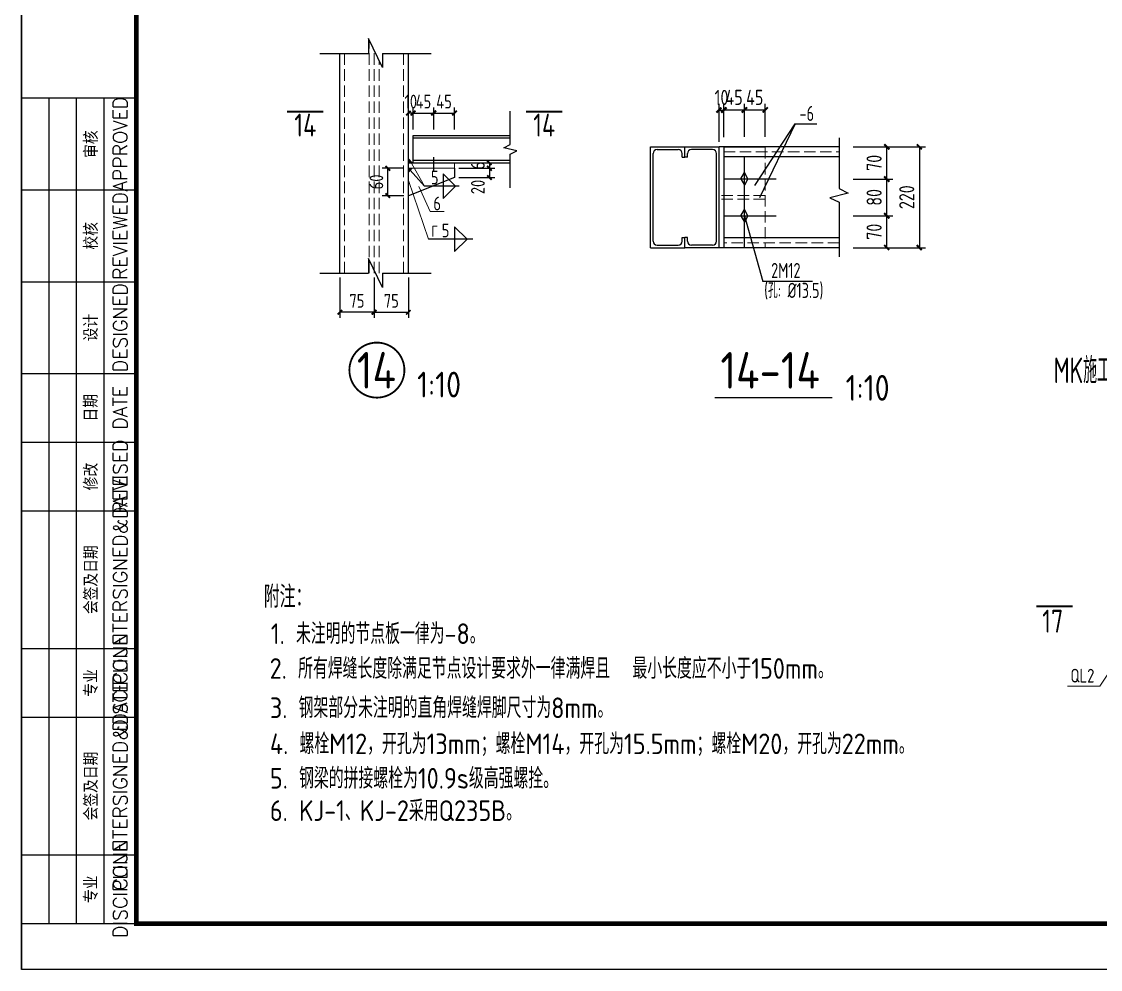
# Model space of a CAD drawing. Header units: millimetres. Extents: x 866561 to 876967, y 40200 to 44891.
# Drawn here: x 874159.4 to 874394.6, y 40208.1 to 40414.9 of the extents above; entities that cross this region are included whole.
import ezdxf
from ezdxf.enums import TextEntityAlignment as Align

# ---------------------------------------------------------------- set-up
doc = ezdxf.new("R2010")
doc.units = ezdxf.units.MM
doc.header["$LTSCALE"] = 1000
doc.header["$MEASUREMENT"] = 0
doc.linetypes.add('DASH', pattern=[0.35, 0.25, -0.1])
doc.linetypes.add('DOTE', pattern=[2.42, 2, -0.2, 0.02, -0.2])
for name, color, linetype, lineweight in [('1', 4, 'Continuous', 70), ('D3', 62, 'Continuous', 9), ('LZ', 64, 'Continuous', 9), ('数字', 3, 'Continuous', 9)]:
    doc.layers.add(name, color=color, linetype=linetype, lineweight=lineweight)
for name, color, linetype in [('AXIS', 3, 'Continuous'), ('CON', 3, 'Continuous'), ('D1', 112, 'Continuous'), ('D2', 6, 'Continuous'), ('DIM', 7, 'Continuous'), ('DOTE', 1, 'DOTE'), ('M_Thin', 7, 'Continuous'), ('PUB_DIM', 3, 'Continuous'), ('文字', 7, 'Continuous'), ('标注', 7, 'Continuous'), ('桩', 6, 'Continuous')]:
    doc.layers.add(name, color=color, linetype=linetype)
doc.styles.add('ECEC_TK', font='txt_l.shx', dxfattribs={"bigfont": 'hztxt_l.shx'})
doc.styles.add('GBHZ', font='gbenor.shx', dxfattribs={"width": 0.9, "bigfont": 'gbcbig.shx'})
doc.dimstyles.new('Y10', dxfattribs={"dimscale": 0, "dimtxt": 3, "dimasz": 0.01, "dimexe": 1.2, "dimexo": 1, "dimgap": 1, "dimtad": 1, "dimdec": 0, "dimlfac": 10, "dimzin": 0, "dimdsep": 46, "dimtxsty": 'GBHZ', "dimblk1": 'DX', "dimblk2": 'DX', "dimsah": 1, "dimcen": 0.09, "dimdle": 1, "dimadec": 0, "dimazin": 0, "dimtfac": 1, "dimtdec": 0, "dimtix": 1, "dimtmove": 2, "dimatfit": 3, "dimldrblk": 'DX', "dimfxl": 0, "dimtolj": 1, "dimtzin": 0, "dimarcsym": 0})
doc.dimstyles.new('Y10(110)', dxfattribs={"dimscale": 1.1, "dimtxt": 3, "dimasz": 0.01, "dimexe": 1.2, "dimexo": 1, "dimgap": 1, "dimtad": 1, "dimdec": 0, "dimlfac": 10, "dimzin": 0, "dimdsep": 46, "dimtxsty": 'GBHZ', "dimblk1": 'DX', "dimblk2": 'DX', "dimsah": 1, "dimcen": 0.09, "dimdle": 1, "dimadec": 0, "dimazin": 0, "dimtfac": 1, "dimtdec": 0, "dimtix": 1, "dimtmove": 2, "dimatfit": 3, "dimldrblk": 'DX', "dimfxl": 0, "dimtolj": 1, "dimtzin": 0, "dimarcsym": 0})

# ---------------------------------------------------------------- blocks, each defined once
blk = doc.blocks.new('DX')
at = {"color": 0, "linetype": 'ByBlock', "const_width": 40}
blk.add_lwpolyline([(-54, -51), (46, 49)], dxfattribs=at)
blk = doc.blocks.new('*D983')
at = {"layer": 'Defpoints', "color": 0, "linetype": 'ByBlock'}
for p in [(874339.65, 40387.58), (874339.65, 40365.53), (874355.15, 40365.53)]:
    blk.add_point(p, dxfattribs=at)
at = {"layer": 'DIM', "color": 0, "linetype": 'ByBlock', "lineweight": -2}
for p, q in [((874340.75, 40387.58), (874356.47, 40387.58)), ((874355.15, 40387.57), (874355.15, 40365.55)), ((874340.75, 40365.53), (874356.47, 40365.53))]:
    blk.add_line(p, q, dxfattribs=at)
at = {"layer": 'DIM', "color": 0, "linetype": 'ByBlock', "lineweight": -2, "xscale": 0.011, "yscale": 0.011, "zscale": 0.011}
for p, rotation in [((874355.15, 40387.58), 90), ((874355.15, 40365.53), 270)]:
    blk.add_blockref('DX', p, dxfattribs=dict(at, rotation=rotation))
at = {"layer": 'DIM', "color": 0, "linetype": 'ByBlock', "insert": (874352.4, 40376.56), "char_height": 3.3, "attachment_point": 5, "rotation": 90, "style": 'GBHZ'}
blk.add_mtext('\\A1;220', dxfattribs=at)
blk = doc.blocks.new('*D984')
at = {"layer": 'Defpoints', "color": 0, "linetype": 'ByBlock'}
for p in [(874317, 40395.58), (874317, 40388.63), (874321.5, 40388.63)]:
    blk.add_point(p, dxfattribs=at)
at = {"layer": 'DIM', "color": 0, "linetype": 'ByBlock', "lineweight": -2}
for p, q in [((874317, 40389.73), (874317, 40396.9)), ((874321.5, 40389.73), (874321.5, 40396.9)), ((874316.99, 40395.58), (874316.98, 40395.58)), ((874321.5, 40395.58), (874317, 40395.58)), ((874321.51, 40395.58), (874321.52, 40395.58))]:
    blk.add_line(p, q, dxfattribs=at)
at = {"layer": 'DIM', "color": 0, "linetype": 'ByBlock', "lineweight": -2, "xscale": 0.011, "yscale": 0.011, "zscale": 0.011, "rotation": 180}
blk.add_blockref('DX', (874321.5, 40395.58), dxfattribs=at)
at = {"layer": 'DIM', "color": 0, "linetype": 'ByBlock', "lineweight": -2, "xscale": 0.011, "yscale": 0.011, "zscale": 0.011}
blk.add_blockref('DX', (874317, 40395.58), dxfattribs=at)
at = {"layer": 'DIM', "color": 0, "linetype": 'ByBlock', "insert": (874319.25, 40398.33), "char_height": 3.3, "attachment_point": 5, "style": 'GBHZ'}
blk.add_mtext('\\A1;45', dxfattribs=at)
blk = doc.blocks.new('*D985')
at = {"layer": 'Defpoints', "color": 0, "linetype": 'ByBlock'}
for p in [(874312.5, 40395.58), (874311.5, 40387.53), (874312.5, 40388.58)]:
    blk.add_point(p, dxfattribs=at)
at = {"layer": 'DIM', "color": 0, "linetype": 'ByBlock', "lineweight": -2}
for p, q in [((874311.5, 40388.63), (874311.5, 40396.9)), ((874312.5, 40389.68), (874312.5, 40396.9)), ((874311.49, 40395.58), (874311.48, 40395.58)), ((874311.5, 40395.58), (874312.5, 40395.58)), ((874312.51, 40395.58), (874312.52, 40395.58))]:
    blk.add_line(p, q, dxfattribs=at)
at = {"layer": 'DIM', "color": 0, "linetype": 'ByBlock', "lineweight": -2, "xscale": 0.011, "yscale": 0.011, "zscale": 0.011, "rotation": 180}
blk.add_blockref('DX', (874312.5, 40395.58), dxfattribs=at)
at = {"layer": 'DIM', "color": 0, "linetype": 'ByBlock', "lineweight": -2, "xscale": 0.011, "yscale": 0.011, "zscale": 0.011}
blk.add_blockref('DX', (874311.5, 40395.58), dxfattribs=at)
at = {"layer": 'DIM', "color": 0, "linetype": 'ByBlock', "insert": (874312, 40398.33), "char_height": 3.3, "attachment_point": 5, "style": 'GBHZ'}
blk.add_mtext('\\A1;10', dxfattribs=at)
blk = doc.blocks.new('*D986')
at = {"layer": 'Defpoints', "color": 0, "linetype": 'ByBlock'}
for p in [(874317, 40395.59), (874312.5, 40388.58), (874317, 40388.64)]:
    blk.add_point(p, dxfattribs=at)
at = {"layer": 'DIM', "color": 0, "linetype": 'ByBlock', "lineweight": -2}
for p, q in [((874312.5, 40389.68), (874312.5, 40396.91)), ((874317, 40389.74), (874317, 40396.91)), ((874312.49, 40395.59), (874312.48, 40395.59)), ((874312.5, 40395.59), (874317, 40395.59)), ((874317.01, 40395.59), (874317.02, 40395.59))]:
    blk.add_line(p, q, dxfattribs=at)
at = {"layer": 'DIM', "color": 0, "linetype": 'ByBlock', "lineweight": -2, "xscale": 0.011, "yscale": 0.011, "zscale": 0.011}
blk.add_blockref('DX', (874312.5, 40395.59), dxfattribs=at)
at = {"layer": 'DIM', "color": 0, "linetype": 'ByBlock', "lineweight": -2, "xscale": 0.011, "yscale": 0.011, "zscale": 0.011, "rotation": 180}
blk.add_blockref('DX', (874317, 40395.59), dxfattribs=at)
at = {"layer": 'DIM', "color": 0, "linetype": 'ByBlock', "insert": (874314.75, 40398.34), "char_height": 3.3, "attachment_point": 5, "style": 'GBHZ'}
blk.add_mtext('\\A1;45', dxfattribs=at)
blk = doc.blocks.new('*D987')
at = {"layer": 'Defpoints', "color": 0, "linetype": 'ByBlock'}
for p in [(874339.65, 40372.53), (874348.04, 40372.53), (874339.65, 40365.53)]:
    blk.add_point(p, dxfattribs=at)
at = {"layer": 'DIM', "color": 0, "linetype": 'ByBlock', "lineweight": -2}
for p, q in [((874340.75, 40372.53), (874349.36, 40372.53)), ((874348.04, 40365.55), (874348.04, 40372.52)), ((874340.75, 40365.53), (874349.36, 40365.53))]:
    blk.add_line(p, q, dxfattribs=at)
at = {"layer": 'DIM', "color": 0, "linetype": 'ByBlock', "lineweight": -2, "xscale": 0.011, "yscale": 0.011, "zscale": 0.011}
for p, rotation in [((874348.04, 40372.53), 90), ((874348.04, 40365.53), 270)]:
    blk.add_blockref('DX', p, dxfattribs=dict(at, rotation=rotation))
at = {"layer": 'DIM', "color": 0, "linetype": 'ByBlock', "insert": (874345.29, 40369.03), "char_height": 3.3, "attachment_point": 5, "rotation": 90, "style": 'GBHZ'}
blk.add_mtext('\\A1;70', dxfattribs=at)
blk = doc.blocks.new('*D988')
at = {"layer": 'Defpoints', "color": 0, "linetype": 'ByBlock'}
for p in [(874339.65, 40380.53), (874348.04, 40380.53), (874339.65, 40372.53)]:
    blk.add_point(p, dxfattribs=at)
at = {"layer": 'DIM', "color": 0, "linetype": 'ByBlock', "lineweight": -2}
for p, q in [((874340.75, 40380.53), (874349.36, 40380.53)), ((874348.04, 40372.54), (874348.04, 40380.52)), ((874340.75, 40372.53), (874349.36, 40372.53))]:
    blk.add_line(p, q, dxfattribs=at)
at = {"layer": 'DIM', "color": 0, "linetype": 'ByBlock', "lineweight": -2, "xscale": 0.011, "yscale": 0.011, "zscale": 0.011}
for p, rotation in [((874348.04, 40380.53), 90), ((874348.04, 40372.53), 270)]:
    blk.add_blockref('DX', p, dxfattribs=dict(at, rotation=rotation))
at = {"layer": 'DIM', "color": 0, "linetype": 'ByBlock', "insert": (874345.29, 40376.53), "char_height": 3.3, "attachment_point": 5, "rotation": 90, "style": 'GBHZ'}
blk.add_mtext('\\A1;80', dxfattribs=at)
blk = doc.blocks.new('*D989')
at = {"layer": 'Defpoints', "color": 0, "linetype": 'ByBlock'}
for p in [(874339.65, 40387.58), (874348.04, 40387.58), (874339.65, 40380.53)]:
    blk.add_point(p, dxfattribs=at)
at = {"layer": 'DIM', "color": 0, "linetype": 'ByBlock', "lineweight": -2}
for p, q in [((874340.75, 40387.58), (874349.36, 40387.58)), ((874348.04, 40380.55), (874348.04, 40387.57)), ((874340.75, 40380.53), (874349.36, 40380.53))]:
    blk.add_line(p, q, dxfattribs=at)
at = {"layer": 'DIM', "color": 0, "linetype": 'ByBlock', "lineweight": -2, "xscale": 0.011, "yscale": 0.011, "zscale": 0.011}
for p, rotation in [((874348.04, 40387.58), 90), ((874348.04, 40380.53), 270)]:
    blk.add_blockref('DX', p, dxfattribs=dict(at, rotation=rotation))
at = {"layer": 'DIM', "color": 0, "linetype": 'ByBlock', "insert": (874345.29, 40384.06), "char_height": 3.3, "attachment_point": 5, "rotation": 90, "style": 'GBHZ'}
blk.add_mtext('\\A1;70', dxfattribs=at)
blk = doc.blocks.new('*D990')
at = {"layer": 'Defpoints', "color": 0, "linetype": 'ByBlock'}
for p in [(874249.24, 40394.92), (874244.74, 40390.35), (874249.24, 40390.35)]:
    blk.add_point(p, dxfattribs=at)
at = {"layer": 'DIM', "color": 0, "linetype": 'ByBlock', "lineweight": -2}
for p, q in [((874244.73, 40394.92), (874244.72, 40394.92)), ((874244.74, 40391.35), (874244.74, 40396.12)), ((874244.74, 40394.92), (874249.24, 40394.92)), ((874249.24, 40391.35), (874249.24, 40396.12)), ((874249.25, 40394.92), (874249.26, 40394.92))]:
    blk.add_line(p, q, dxfattribs=at)
at = {"layer": 'DIM', "color": 0, "linetype": 'ByBlock', "lineweight": -2, "xscale": 0.01, "yscale": 0.01, "zscale": 0.009999999999999787}
blk.add_blockref('DX', (874244.74, 40394.92), dxfattribs=at)
at = {"layer": 'DIM', "color": 0, "linetype": 'ByBlock', "lineweight": -2, "xscale": 0.01, "yscale": 0.01, "zscale": 0.009999999999999787, "rotation": 180}
blk.add_blockref('DX', (874249.24, 40394.92), dxfattribs=at)
at = {"layer": 'DIM', "color": 0, "linetype": 'ByBlock', "insert": (874246.99, 40397.42), "char_height": 3, "attachment_point": 5, "style": 'GBHZ'}
blk.add_mtext('\\A1;45', dxfattribs=at)
blk = doc.blocks.new('*D991')
at = {"layer": 'Defpoints', "color": 0, "linetype": 'ByBlock'}
for p in [(874253.74, 40394.92), (874249.24, 40390.35), (874253.74, 40390.35)]:
    blk.add_point(p, dxfattribs=at)
at = {"layer": 'DIM', "color": 0, "linetype": 'ByBlock', "lineweight": -2}
for p, q in [((874249.23, 40394.92), (874249.22, 40394.92)), ((874249.24, 40391.35), (874249.24, 40396.12)), ((874249.24, 40394.92), (874253.74, 40394.92)), ((874253.74, 40391.35), (874253.74, 40396.12)), ((874253.75, 40394.92), (874253.76, 40394.92))]:
    blk.add_line(p, q, dxfattribs=at)
at = {"layer": 'DIM', "color": 0, "linetype": 'ByBlock', "lineweight": -2, "xscale": 0.01, "yscale": 0.01, "zscale": 0.009999999999999787}
blk.add_blockref('DX', (874249.24, 40394.92), dxfattribs=at)
at = {"layer": 'DIM', "color": 0, "linetype": 'ByBlock', "lineweight": -2, "xscale": 0.01, "yscale": 0.01, "zscale": 0.009999999999999787, "rotation": 180}
blk.add_blockref('DX', (874253.74, 40394.92), dxfattribs=at)
at = {"layer": 'DIM', "color": 0, "linetype": 'ByBlock', "insert": (874251.49, 40397.42), "char_height": 3, "attachment_point": 5, "style": 'GBHZ'}
blk.add_mtext('\\A1;45', dxfattribs=at)
blk = doc.blocks.new('*D992')
at = {"layer": 'Defpoints', "color": 0, "linetype": 'ByBlock'}
for p in [(874243.74, 40394.92), (874243.74, 40390.35), (874244.74, 40390.35)]:
    blk.add_point(p, dxfattribs=at)
at = {"layer": 'DIM', "color": 0, "linetype": 'ByBlock', "lineweight": -2}
for p, q in [((874243.73, 40394.92), (874243.72, 40394.92)), ((874243.74, 40391.35), (874243.74, 40396.12)), ((874244.74, 40394.92), (874243.74, 40394.92)), ((874244.74, 40391.35), (874244.74, 40396.12)), ((874244.75, 40394.92), (874244.76, 40394.92))]:
    blk.add_line(p, q, dxfattribs=at)
at = {"layer": 'DIM', "color": 0, "linetype": 'ByBlock', "lineweight": -2, "xscale": 0.01, "yscale": 0.01, "zscale": 0.009999999999999787}
blk.add_blockref('DX', (874243.74, 40394.92), dxfattribs=at)
at = {"layer": 'DIM', "color": 0, "linetype": 'ByBlock', "lineweight": -2, "xscale": 0.01, "yscale": 0.01, "zscale": 0.009999999999999787, "rotation": 180}
blk.add_blockref('DX', (874244.74, 40394.92), dxfattribs=at)
at = {"layer": 'DIM', "color": 0, "linetype": 'ByBlock', "insert": (874244.24, 40397.42), "char_height": 3, "attachment_point": 5, "style": 'GBHZ'}
blk.add_mtext('\\A1;10', dxfattribs=at)
blk = doc.blocks.new('*D993')
at = {"layer": 'Defpoints', "color": 0, "linetype": 'ByBlock'}
for p in [(874253.74, 40384.05), (874253.74, 40382.89), (874261.37, 40382.89)]:
    blk.add_point(p, dxfattribs=at)
at = {"layer": 'DIM', "color": 0, "linetype": 'ByBlock', "lineweight": -2}
for p, q in [((874254.74, 40384.05), (874262.57, 40384.05)), ((874254.74, 40382.89), (874262.57, 40382.89)), ((874261.37, 40384.06), (874261.37, 40384.07)), ((874261.37, 40384.05), (874261.37, 40382.89)), ((874261.37, 40382.88), (874261.37, 40382.87))]:
    blk.add_line(p, q, dxfattribs=at)
at = {"layer": 'DIM', "color": 0, "linetype": 'ByBlock', "lineweight": -2, "xscale": 0.01, "yscale": 0.01, "zscale": 0.009999999999999787}
for p, rotation in [((874261.37, 40384.05), 270), ((874261.37, 40382.89), 90)]:
    blk.add_blockref('DX', p, dxfattribs=dict(at, rotation=rotation))
at = {"layer": 'DIM', "color": 0, "linetype": 'ByBlock', "insert": (874258.87, 40383.47), "char_height": 3, "attachment_point": 5, "rotation": 90, "style": 'GBHZ'}
blk.add_mtext('\\A1;6', dxfattribs=at)
blk = doc.blocks.new('*D994')
at = {"layer": 'Defpoints', "color": 0, "linetype": 'ByBlock'}
for p in [(874253.74, 40382.89), (874253.74, 40380.89), (874261.37, 40380.89)]:
    blk.add_point(p, dxfattribs=at)
at = {"layer": 'DIM', "color": 0, "linetype": 'ByBlock', "lineweight": -2}
for p, q in [((874254.74, 40382.89), (874262.57, 40382.89)), ((874261.37, 40382.9), (874261.37, 40382.91)), ((874261.37, 40382.89), (874261.37, 40380.89)), ((874254.74, 40380.89), (874262.57, 40380.89)), ((874261.37, 40380.88), (874261.37, 40380.87))]:
    blk.add_line(p, q, dxfattribs=at)
at = {"layer": 'DIM', "color": 0, "linetype": 'ByBlock', "lineweight": -2, "xscale": 0.01, "yscale": 0.01, "zscale": 0.009999999999999787}
for p, rotation in [((874261.37, 40382.89), 270), ((874261.37, 40380.89), 90)]:
    blk.add_blockref('DX', p, dxfattribs=dict(at, rotation=rotation))
at = {"layer": 'DIM', "color": 0, "linetype": 'ByBlock', "insert": (874258.87, 40378.79), "char_height": 3, "attachment_point": 5, "rotation": 90, "style": 'GBHZ'}
blk.add_mtext('\\A1;20', dxfattribs=at)
blk = doc.blocks.new('*D995')
at = {"layer": 'Defpoints', "color": 0, "linetype": 'ByBlock'}
for p in [(874239.23, 40382.89), (874243.74, 40382.89), (874243.74, 40376.89)]:
    blk.add_point(p, dxfattribs=at)
at = {"layer": 'DIM', "color": 0, "linetype": 'ByBlock', "lineweight": -2}
for p, q in [((874242.74, 40382.89), (874238.03, 40382.89)), ((874239.23, 40376.9), (874239.23, 40382.88)), ((874242.74, 40376.89), (874238.03, 40376.89))]:
    blk.add_line(p, q, dxfattribs=at)
at = {"layer": 'DIM', "color": 0, "linetype": 'ByBlock', "lineweight": -2, "xscale": 0.01, "yscale": 0.01, "zscale": 0.009999999999999787}
for p, rotation in [((874239.23, 40382.89), 90), ((874239.23, 40376.89), 270)]:
    blk.add_blockref('DX', p, dxfattribs=dict(at, rotation=rotation))
at = {"layer": 'DIM', "color": 0, "linetype": 'ByBlock', "insert": (874236.73, 40379.89), "char_height": 3, "attachment_point": 5, "rotation": 90, "style": 'GBHZ'}
blk.add_mtext('\\A1;60', dxfattribs=at)
blk = doc.blocks.new('*D1005')
at = {"layer": 'Defpoints', "color": 0, "linetype": 'ByBlock'}
for p in [(874236.24, 40360.06, -5), (874243.74, 40360.06, -5), (874243.74, 40351.46)]:
    blk.add_point(p, dxfattribs=at)
at = {"layer": 'DIM', "color": 0, "linetype": 'ByBlock', "lineweight": -2}
for p, q in [((874236.24, 40359.06), (874236.24, 40350.26)), ((874243.74, 40359.06), (874243.74, 40350.26)), ((874236.25, 40351.46), (874243.73, 40351.46))]:
    blk.add_line(p, q, dxfattribs=at)
at = {"layer": 'DIM', "color": 0, "linetype": 'ByBlock', "lineweight": -2, "xscale": 0.01, "yscale": 0.01, "zscale": 0.009999999999999787, "rotation": 180}
blk.add_blockref('DX', (874236.24, 40351.46), dxfattribs=at)
at = {"layer": 'DIM', "color": 0, "linetype": 'ByBlock', "lineweight": -2, "xscale": 0.01, "yscale": 0.01, "zscale": 0.009999999999999787}
blk.add_blockref('DX', (874243.74, 40351.46), dxfattribs=at)
at = {"layer": 'DIM', "color": 0, "linetype": 'ByBlock', "insert": (874239.99, 40353.96), "char_height": 3, "attachment_point": 5, "style": 'GBHZ'}
blk.add_mtext('\\A1;75', dxfattribs=at)
blk = doc.blocks.new('*D1006')
at = {"layer": 'Defpoints', "color": 0, "linetype": 'ByBlock'}
for p in [(874228.74, 40360.06, -5), (874236.24, 40360.06, -5), (874228.74, 40351.46)]:
    blk.add_point(p, dxfattribs=at)
at = {"layer": 'DIM', "color": 0, "linetype": 'ByBlock', "lineweight": -2}
for p, q in [((874228.74, 40359.06), (874228.74, 40350.26)), ((874236.24, 40359.06), (874236.24, 40350.26)), ((874236.23, 40351.46), (874228.75, 40351.46))]:
    blk.add_line(p, q, dxfattribs=at)
at = {"layer": 'DIM', "color": 0, "linetype": 'ByBlock', "lineweight": -2, "xscale": 0.01, "yscale": 0.01, "zscale": 0.009999999999999787, "rotation": 180}
blk.add_blockref('DX', (874228.74, 40351.46), dxfattribs=at)
at = {"layer": 'DIM', "color": 0, "linetype": 'ByBlock', "lineweight": -2, "xscale": 0.01, "yscale": 0.01, "zscale": 0.009999999999999787}
blk.add_blockref('DX', (874236.24, 40351.46), dxfattribs=at)
at = {"layer": 'DIM', "color": 0, "linetype": 'ByBlock', "insert": (874232.49, 40353.96), "char_height": 3, "attachment_point": 5, "style": 'GBHZ'}
blk.add_mtext('\\A1;75', dxfattribs=at)

msp = doc.modelspace()

# ---------------------------------------------------------------- linework, layer by layer
for p, q in [((874159.353, 40208.139), (874159.353, 40802.139)), ((874159.353, 40802.139), (874159.353, 40208.139)), ((874165.353, 40218.139), (874165.353, 40398.139)), ((874171.353, 40218.139), (874171.353, 40398.139)), ((874177.353, 40218.139), (874177.353, 40398.139)), ((874159.353, 40378.139), (874184.353, 40378.139)), ((874159.353, 40358.139), (874184.353, 40358.139)), ((874159.353, 40338.139), (874184.353, 40338.139)), ((874159.353, 40323.139), (874184.353, 40323.139)), ((874159.353, 40308.139), (874184.353, 40308.139)), ((874159.353, 40278.139), (874184.353, 40278.139)), ((874159.353, 40263.139), (874184.353, 40263.139)), ((874159.353, 40233.139), (874184.353, 40233.139)), ((875000.353, 40208.139), (874159.353, 40208.139))]:
    msp.add_line(p, q)
at = {"color": 0, "const_width": 1}
msp.add_lwpolyline([(874990.353, 40218.139), (874184.353, 40218.139), (874184.353, 40792.139), (874990.353, 40792.139)], close=True, dxfattribs=at)
msp.add_lwpolyline([(874159.353, 40398.139), (874159.353, 40218.139), (874184.353, 40218.139), (874184.353, 40398.139)], close=True)
at = {"linetype": 'ByBlock', "ltscale": 0.5, "const_width": 0.4}
msp.add_lwpolyline([(874230.845, 40338.847, 1), (874242.845, 40338.847, 1)], format="xyb", close=True, dxfattribs=at)
at = {"layer": '1', "const_width": 0.48}
for points in [[(874217.246, 40395.213), (874225.168, 40395.213)], [(874269.342, 40395.213), (874277.264, 40395.213)], [(874388.599, 40287.318), (874380.677, 40287.318)]]:
    msp.add_lwpolyline(points, dxfattribs=at)
at = {"layer": 'D1', "color": 251}
for p, q in [((874238.075, 40404.844, 5), (874234.998, 40411.165, 5)), ((874234.998, 40411.165, 5), (874234.998, 40407.929, 5)), ((874224.412, 40407.929, 5), (874234.998, 40407.929, 5)), ((874238.075, 40407.929, 5), (874248.681, 40407.929, 5)), ((874238.075, 40407.929, 5), (874238.075, 40404.844, 5)), ((874251.289, 40381.656, 5), (874251.289, 40376.247, 5)), ((874251.289, 40381.656, 5), (874253.994, 40378.952, 5)), ((874254.804, 40378.952, 5), (874247.258, 40378.952, 5)), ((874251.289, 40376.247, 5), (874253.994, 40378.952, 5)), ((874317.001, 40372.531), (874320.987, 40358.16)), ((874253.804, 40370.127, 5), (874256.508, 40367.423, 5)), ((874253.804, 40370.127, 5), (874253.804, 40364.718, 5)), ((874257.775, 40367.423, 5), (874248.123, 40367.423, 5)), ((874253.804, 40364.718, 5), (874256.508, 40367.423, 5)), ((874238.075, 40356.873, 5), (874234.998, 40363.194, 5)), ((874234.998, 40363.194, 5), (874234.998, 40359.959, 5)), ((874224.412, 40359.959, 5), (874234.998, 40359.959, 5)), ((874238.075, 40359.959, 5), (874248.681, 40359.959, 5)), ((874238.075, 40359.959, 5), (874238.075, 40356.873, 5)), ((874331.81, 40358.16), (874320.987, 40358.16))]:
    msp.add_line(p, q, dxfattribs=at)
at = {"layer": 'D2'}
for p, q in [((874228.743, 40359.959, 5), (874228.743, 40407.929, 5)), ((874243.74, 40359.959, 5), (874243.74, 40407.929, 5)), ((874244.737, 40384.047, 5), (874244.737, 40390.045, 5)), ((874244.737, 40390.045, 5), (874265.94, 40390.045, 5)), ((874244.737, 40389.482, 5), (874265.94, 40389.482, 5)), ((874296.505, 40387.534), (874304.003, 40387.534)), ((874296.505, 40365.531), (874296.505, 40387.534)), ((874297.97, 40386.965), (874302.538, 40386.965)), ((874304.003, 40387.534), (874311.501, 40387.534)), ((874304.003, 40385.274), (874304.003, 40387.534)), ((874304.003, 40385.274), (874304.003, 40387.534)), ((874310.036, 40386.965), (874305.468, 40386.965)), ((874311.501, 40365.531), (874311.501, 40387.534)), ((874312.501, 40387.534), (874321.501, 40387.534)), ((874337.655, 40387.534), (874312.501, 40387.534)), ((874312.501, 40387.534), (874312.501, 40365.534)), ((874244.737, 40384.61, 5), (874265.94, 40384.61, 5)), ((874249.24, 40382.219, 5), (874249.24, 40385.287, 5)), ((874297.068, 40366.996), (874297.068, 40386.063)), ((874303.439, 40385.274), (874303.439, 40386.063)), ((874303.439, 40385.274), (874304.003, 40385.274)), ((874304.566, 40385.274), (874304.003, 40385.274)), ((874304.566, 40385.274), (874304.566, 40386.063)), ((874310.938, 40366.996), (874310.938, 40386.063)), ((874337.655, 40385.393), (874312.501, 40385.393)), ((874243.74, 40384.047, 5), (874265.94, 40384.047, 5)), ((874297.97, 40366.095), (874302.538, 40366.095)), ((874303.439, 40366.996), (874303.439, 40367.785)), ((874303.439, 40367.785), (874304.003, 40367.785)), ((874304.566, 40367.785), (874304.003, 40367.785)), ((874304.003, 40365.531), (874304.003, 40367.785)), ((874304.003, 40365.531), (874304.003, 40367.785)), ((874304.566, 40366.996), (874304.566, 40367.785)), ((874310.036, 40366.095), (874305.468, 40366.095)), ((874337.655, 40367.675), (874312.501, 40367.675)), ((874296.505, 40365.531), (874304.003, 40365.531)), ((874311.501, 40365.531), (874304.003, 40365.531)), ((874337.655, 40365.534), (874312.501, 40365.534))]:
    msp.add_line(p, q, dxfattribs=at)
for centre, start, end in [((874297.97, 40386.063), 90, 180), ((874302.538, 40386.063), 0, 90), ((874305.468, 40386.063), 90, 180), ((874310.036, 40386.063), 0, 90), ((874297.97, 40366.996), 180, 270), ((874302.538, 40366.996), 270, 0), ((874305.468, 40366.996), 180, 270), ((874310.036, 40366.996), 270, 0)]:
    msp.add_arc(centre, 0.902, start, end, dxfattribs=at)
at = {"layer": 'D3'}
for p, q in [((874243.74, 40384.911, 5), (874244.512, 40384.047, 5)), ((874243.74, 40382.895, 5), (874253.74, 40382.895, 5)), ((874243.74, 40381.993, 5), (874244.512, 40382.895, 5)), ((874253.74, 40382.895, 5), (874253.74, 40384.047, 5))]:
    msp.add_line(p, q, dxfattribs=at)
at = {"layer": 'D3', "color": 251}
for p, q in [((874244.126, 40384.498, 5), (874247.258, 40378.952, 5)), ((874244.126, 40382.444, 5), (874247.258, 40378.952, 5)), ((874248.123, 40367.423, 5), (874243.74, 40380.182, 5)), ((874394.525, 40269.92), (874397.91, 40275.061)), ((874387.483, 40269.92), (874394.525, 40269.92))]:
    msp.add_line(p, q, dxfattribs=at)
at = {"layer": 'D3'}
for points in [[(874243.74, 40384.911, 5), (874243.74, 40384.047, 5), (874244.512, 40384.047, 5), (874243.74, 40384.047, 5)], [(874243.74, 40381.993, 5), (874243.74, 40382.895, 5), (874244.512, 40382.895, 5), (874243.74, 40382.895, 5)]]:
    msp.add_solid(points, dxfattribs=at)
at = {"layer": 'DOTE', "linetype": 'DOTE', "ltscale": 0.01}
for p, q in [((874317.001, 40365.534), (874317.001, 40386.464)), ((874312.501, 40380.534), (874323.952, 40380.534)), ((874312.501, 40372.531), (874323.952, 40372.531))]:
    msp.add_line(p, q, dxfattribs=at)
at = {"layer": 'LZ', "linetype": 'DASH', "ltscale": 0.01}
for p, q in [((874235.171, 40359.959, 5), (874235.171, 40410.809, 5)), ((874236.242, 40359.959, 5), (874236.242, 40408.61, 5)), ((874229.814, 40359.959, 5), (874229.814, 40407.929, 5)), ((874237.312, 40359.959, 5), (874237.312, 40406.411, 5)), ((874242.67, 40359.959, 5), (874242.67, 40407.929, 5))]:
    msp.add_line(p, q, dxfattribs=at)
at = {"layer": 'LZ', "color": 251, "linetype": 'DASH', "ltscale": 0.01}
for p, q in [((874321.501, 40387.534), (874321.501, 40365.534)), ((874312.501, 40386.464), (874337.655, 40386.464)), ((874321.501, 40376.934), (874311.501, 40376.934)), ((874321.501, 40376.134), (874311.501, 40376.134)), ((874337.655, 40366.605), (874312.501, 40366.605))]:
    msp.add_line(p, q, dxfattribs=at)
at = {"layer": 'M_Thin', "color": 7, "elevation": 5}
msp.add_lwpolyline([(874265.94, 40378.582), (874265.94, 40385.953), (874267.34, 40386.653), (874264.54, 40387.353), (874265.94, 40388.053), (874265.94, 40395.35)], dxfattribs=at)
at = {"layer": 'M_Thin', "color": 7}
msp.add_lwpolyline([(874337.655, 40389.488), (874337.655, 40378.459), (874339.655, 40377.459), (874335.655, 40376.459), (874337.655, 40375.459), (874337.655, 40363.534)], dxfattribs=at)
at = {"layer": '数字'}
for p, q in [((874245.982, 40378.894, 5), (874248.485, 40373.444, 5)), ((874248.485, 40373.444, 5), (874251.493, 40373.444, 5)), ((874249.031, 40370.229, 5), (874249.031, 40367.987, 5)), ((874249.031, 40370.229, 5), (874250.01, 40370.229, 5))]:
    msp.add_line(p, q, dxfattribs=at)
at = {"layer": '文字', "color": 6, "const_width": 0.32}
msp.add_lwpolyline([(874310.507, 40332.847), (874336.188, 40332.847)], dxfattribs=at)
at = {"layer": '标注'}
for p, q in [((874319.254, 40379.078), (874328.056, 40392.567)), ((874328.056, 40392.567), (874320.273, 40376.419)), ((874328.056, 40392.567), (874332.796, 40392.567)), ((874312.501, 40387.534), (874311.501, 40387.534)), ((874253.74, 40382.895, 5), (874253.74, 40380.895, 5)), ((874253.74, 40380.895, 5), (874243.74, 40376.895, 5)), ((874312.501, 40365.534), (874311.501, 40365.534))]:
    msp.add_line(p, q, dxfattribs=at)
at = {"layer": '桩'}
for p, q in [((874316.252, 40380.534), (874317.001, 40381.916)), ((874316.252, 40380.534), (874317.001, 40379.153)), ((874317.75, 40380.534), (874317.001, 40381.916)), ((874317.75, 40380.534), (874317.001, 40379.153)), ((874316.252, 40372.531), (874317.001, 40373.913)), ((874317.75, 40372.531), (874317.001, 40373.913)), ((874316.252, 40372.531), (874317.001, 40371.15)), ((874317.75, 40372.531), (874317.001, 40371.15))]:
    msp.add_line(p, q, dxfattribs=at)

# ---------------------------------------------------------------- texts
at = {"style": 'ECEC_TK'}
for s, p in [('APPROVED', (874180.853, 40388.139)), ('审核', (874174.353, 40388.139)), ('REVIEWED', (874180.853, 40368.139)), ('校核', (874174.353, 40368.139)), ('DESIGNED', (874180.853, 40348.139)), ('设计', (874174.353, 40348.139)), ('日期', (874174.353, 40330.639)), ('DATE', (874180.853, 40330.639)), ('REVISED', (874180.853, 40315.639)), ('修改', (874174.353, 40315.639)), ('COUNTERSIGNED&DATE', (874180.853, 40293.139)), ('会签及日期', (874174.353, 40293.139)), ('DISCIPLINE', (874180.853, 40270.639)), ('专业', (874174.353, 40270.639)), ('COUNTERSIGNED&DATE', (874180.853, 40248.139)), ('会签及日期', (874174.353, 40248.139)), ('DISCIPLINE', (874180.853, 40225.639)), ('专业', (874174.353, 40225.639))]:
    msp.add_text(s, height=3, rotation=90, dxfattribs=at).set_placement(p, align=Align.MIDDLE)
at = {"style": 'GBHZ'}
for s, height, p in [('附注：', 4.8, (874212.178, 40287.034)), ('1. 未注明的节点板一律为-8。', 4.5, (874213.71, 40279.112))]:
    msp.add_text(s, height=height, dxfattribs=at).set_placement(p)
at = {"layer": 'AXIS', "style": 'GBHZ', "width": 0.8}
for s, p in [('-6', (874329.028, 40393.191)), ('2M12', (874322.838, 40358.926)), ('(孔: %%C13.5)', (874321.306, 40354.583))]:
    msp.add_text(s, height=3.3, dxfattribs=at).set_placement(p)
at = {"layer": 'CON', "color": 7, "ltscale": 0.5, "style": 'GBHZ'}
for s, p in [('2. 所有焊缝长度除满足节点设计要求外一律满焊且  最小长度应不小于150mm。', (874213.464, 40271.528)), ('3. 钢架部分未注明的直角焊缝焊脚尺寸为8mm。', (874213.508, 40262.949)), ('4. 螺栓M12，开孔为13mm；螺栓M14，开孔为15.5mm；螺栓M20，开孔为22mm。', (874213.508, 40255.092)), ('5. 钢梁的拼接螺栓为10.9s级高强螺拴。', (874213.508, 40247.577)), ('6. KJ-1、KJ-2采用Q235B。', (874213.508, 40240.516))]:
    msp.add_text(s, height=4.5, dxfattribs=at).set_placement(p)
at = {"layer": 'PUB_DIM', "style": 'GBHZ', "width": 0.9}
for s, p in [('14', (874218.836, 40389.793)), ('14', (874270.931, 40389.793)), ('17', (874381.937, 40281.591))]:
    msp.add_text(s, height=5, dxfattribs=at).set_placement(p)
at = {"layer": '数字', "style": 'GBHZ', "width": 0.9}
for s, p in [('5', (874248.617, 40379.376, 5)), ('6', (874249.164, 40373.699, 5)), ('5', (874250.991, 40367.818, 5)), ('QL2', (874388.088, 40270.709))]:
    msp.add_text(s, height=3, dxfattribs=at).set_placement(p)
at = {"layer": '文字', "color": 6, "style": 'GBHZ'}
for s, height, p in [('14', 8, (874232.478, 40334.814)), ('14-14', 8, (874311.758, 40334.798)), ('1:10', 5.6, (874245.612, 40332.895, -0.009)), ('1:10', 5.6, (874339.068, 40332.177))]:
    msp.add_text(s, height=height, dxfattribs=at).set_placement(p)
at = {"layer": '文字', "color": 6, "style": 'GBHZ', "width": 0.75}
msp.add_text('MK施工完毕后采用50mm厚C20混凝土包裹至%%P0.000', height=5.6, dxfattribs=at).set_placement((874384.437, 40336.004, -0.009))

# ---------------------------------------------------------------- dimensions: what is measured, and where the dimension line sits
at = {"layer": 'DIM', "linetype": 'ByBlock'}
for base, p1, p2, angle, picture, middle in [((874243.74, 40394.918, 5), (874244.74, 40390.354, 5), (874243.74, 40390.354, 5), 180, '*D992', (874244.24, 40397.418, 5)), ((874239.226, 40382.895, 5), (874243.74, 40376.895, 5), (874243.74, 40382.895, 5), 90, '*D995', (874236.726, 40379.895, 5)), ((874228.743, 40351.46, 10), (874236.242, 40360.058, 5), (874228.743, 40360.058, 5), 180, '*D1006', (874232.493, 40353.96, 10))]:
    dim = msp.add_linear_dim(base=base, p1=p1, p2=p2, angle=angle, dimstyle='Y10', override={"dimscale": 1}, dxfattribs=at)
    dim.commit()
    dim.dimension.update_dxf_attribs({"geometry": picture, "text_midpoint": middle})
for base, p1, p2, picture, middle in [((874249.24, 40394.918, 5), (874244.74, 40390.354, 5), (874249.24, 40390.354, 5), '*D990', (874246.99, 40397.418, 5)), ((874253.74, 40394.918, 5), (874249.24, 40390.354, 5), (874253.74, 40390.354, 5), '*D991', (874251.49, 40397.418, 5)), ((874243.74, 40351.46, 10), (874236.242, 40360.058, 5), (874243.74, 40360.058, 5), '*D1005', (874239.991, 40353.96, 10))]:
    dim = msp.add_linear_dim(base=base, p1=p1, p2=p2, dimstyle='Y10', override={"dimscale": 1}, dxfattribs=at)
    dim.commit()
    dim.dimension.update_dxf_attribs({"geometry": picture, "text_midpoint": middle})
at = {"layer": 'DIM', "color": 6, "linetype": 'ByBlock'}
for base, p1, p2, picture, middle in [((874312.501, 40395.577), (874311.501, 40387.534), (874312.501, 40388.581), '*D985', (874312.001, 40398.327)), ((874317.001, 40395.591), (874312.501, 40388.581), (874317.001, 40388.644), '*D986', (874314.751, 40398.341))]:
    dim = msp.add_linear_dim(base=base, p1=p1, p2=p2, dimstyle='Y10(110)', override={"dimtxsty": 'GBHZ'}, dxfattribs=at)
    dim.commit()
    dim.dimension.update_dxf_attribs({"geometry": picture, "text_midpoint": middle})
for base, p1, p2, angle, picture, middle in [((874317.001, 40395.577), (874321.501, 40388.63), (874317.001, 40388.63), 180, '*D984', (874319.251, 40398.327)), ((874355.154, 40365.534), (874339.647, 40387.578), (874339.647, 40365.534), 90, '*D983', (874352.404, 40376.556)), ((874348.036, 40387.578), (874339.647, 40380.534), (874339.647, 40387.578), 90, '*D989', (874345.286, 40384.056)), ((874348.036, 40380.534), (874339.647, 40372.531), (874339.647, 40380.534), 90, '*D988', (874345.286, 40376.533)), ((874348.036, 40372.531), (874339.647, 40365.534), (874339.647, 40372.531), 90, '*D987', (874345.286, 40369.033))]:
    dim = msp.add_linear_dim(base=base, p1=p1, p2=p2, angle=angle, dimstyle='Y10(110)', override={"dimtxsty": 'GBHZ'}, dxfattribs=at)
    dim.commit()
    dim.dimension.update_dxf_attribs({"geometry": picture, "text_midpoint": middle})
at = {"layer": 'DIM', "linetype": 'ByBlock'}
dim = msp.add_linear_dim(base=(874261.368, 40382.895, 5), p1=(874253.74, 40384.047, 5), p2=(874253.74, 40382.895, 5), angle=90, text='6', dimstyle='Y10', override={"dimscale": 1}, dxfattribs=at)
dim.commit()
dim.dimension.update_dxf_attribs({"geometry": '*D993', "text_midpoint": (874258.868, 40383.471, 5)})
dim = msp.add_linear_dim(base=(874261.368, 40380.895, 5), p1=(874253.74, 40382.895, 5), p2=(874253.74, 40380.895, 5), angle=90, dimstyle='Y10', override={"dimscale": 1}, dxfattribs=at)
dim.commit()
dim.dimension.update_dxf_attribs({"geometry": '*D994', "text_midpoint": (874258.868, 40378.791, 5), "dimtype": 160})

doc.saveas('drawing.dxf')
